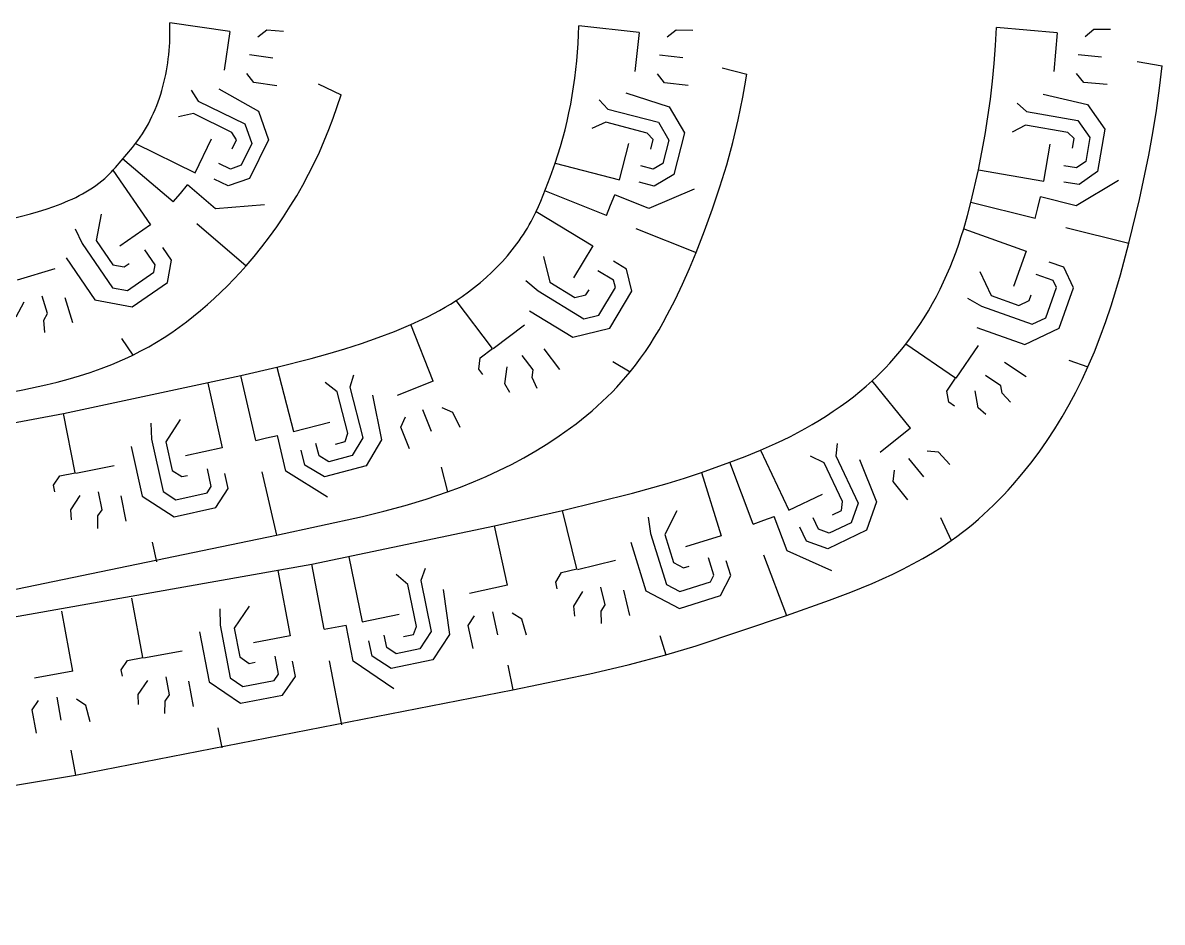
# Model space of a CAD drawing. Extents: x -16 to 156, y 12 to 93.
# Drawn here: x 113.16 to 155.71, y 15.78 to 49.35 of the extents above; entities that cross this region are included whole.
import ezdxf

# ---------------------------------------------------------------- set-up
doc = ezdxf.new("R2010")
doc.units = 0
doc.layers.add('1_-_LINES', color=1, linetype='CONTINUOUS')

msp = doc.modelspace()

# ---------------------------------------------------------------- linework, layer by layer
at = {"layer": '1_-_LINES'}
for p, q in [((120.899, 49.02), (118.653, 49.347)), ((118.658, 49.2), (118.653, 49.347)), ((118.66, 49.052), (118.658, 49.2)), ((118.66, 48.904), (118.66, 49.052)), ((120.899, 49.02), (120.69, 47.581)), ((122.278, 49.068), (121.938, 48.814)), ((122.901, 49.028), (122.278, 49.068)), ((133.917, 48.905), (133.927, 49.23)), ((136.182, 48.979), (133.927, 49.23)), ((136.182, 48.979), (136.021, 47.534)), ((137.559, 49.073), (137.228, 48.808)), ((138.183, 49.054), (137.559, 49.073)), ((149.492, 48.501), (149.53, 49.17)), ((151.79, 48.972), (149.53, 49.17)), ((151.79, 48.972), (151.664, 47.523)), ((153.164, 49.099), (152.839, 48.826)), ((153.788, 49.094), (153.164, 49.099)), ((118.642, 48.457), (118.651, 48.606)), ((118.651, 48.606), (118.657, 48.755)), ((118.657, 48.755), (118.66, 48.904)), ((133.88, 48.255), (133.902, 48.58)), ((133.902, 48.58), (133.917, 48.905)), ((118.599, 48.007), (118.616, 48.157)), ((118.616, 48.157), (118.631, 48.307)), ((118.631, 48.307), (118.642, 48.457)), ((122.502, 48.025), (121.634, 48.151)), ((133.852, 47.93), (133.88, 48.255)), ((137.818, 48.038), (136.946, 48.135)), ((149.441, 47.833), (149.492, 48.501)), ((153.448, 48.07), (152.573, 48.147)), ((118.531, 47.559), (118.557, 47.708)), ((118.557, 47.708), (118.579, 47.858)), ((118.579, 47.858), (118.599, 48.007)), ((133.819, 47.605), (133.852, 47.93)), ((139.279, 47.661), (140.199, 47.424)), ((149.377, 47.166), (149.441, 47.833)), ((154.777, 47.902), (155.713, 47.74)), ((155.613, 46.903), (155.713, 47.74)), ((118.436, 47.116), (118.471, 47.263)), ((118.471, 47.263), (118.502, 47.411)), ((118.502, 47.411), (118.531, 47.559)), ((121.787, 47.119), (121.533, 47.459)), ((133.734, 46.957), (133.779, 47.28)), ((133.779, 47.28), (133.819, 47.605)), ((137.133, 47.108), (136.868, 47.439)), ((140.13, 46.997), (140.199, 47.424)), ((152.785, 47.124), (152.512, 47.449)), ((118.315, 46.68), (118.358, 46.824)), ((118.358, 46.824), (118.399, 46.97)), ((118.399, 46.97), (118.436, 47.116)), ((119.458, 46.828), (119.708, 46.428)), ((120.486, 46.882), (121.97, 46.046)), ((122.656, 46.992), (121.787, 47.119)), ((124.196, 47.074), (125.05, 46.657)), ((133.682, 46.634), (133.734, 46.957)), ((138.006, 47.011), (137.133, 47.108)), ((140.055, 46.571), (140.13, 46.997)), ((149.298, 46.5), (149.377, 47.166)), ((153.66, 47.048), (152.785, 47.124)), ((155.495, 46.069), (155.613, 46.903)), ((118.166, 46.255), (118.219, 46.395)), ((118.219, 46.395), (118.268, 46.537)), ((118.268, 46.537), (118.315, 46.68)), ((119.708, 46.428), (121.46, 45.572)), ((124.91, 46.222), (125.05, 46.657)), ((133.624, 46.312), (133.682, 46.634)), ((134.686, 46.471), (135.01, 46.129)), ((135.682, 46.73), (137.303, 46.209)), ((139.881, 45.725), (140.055, 46.571)), ((149.206, 45.836), (149.298, 46.5)), ((151.267, 46.685), (152.924, 46.296)), ((117.989, 45.844), (118.051, 45.979)), ((118.051, 45.979), (118.11, 46.116)), ((118.11, 46.116), (118.166, 46.255)), ((119.533, 45.957), (118.975, 45.839)), ((120.971, 45.254), (119.533, 45.957)), ((121.97, 46.046), (122.337, 44.977)), ((124.76, 45.791), (124.91, 46.222)), ((133.49, 45.673), (133.56, 45.992)), ((133.56, 45.992), (133.624, 46.312)), ((135.01, 46.129), (136.899, 45.642)), ((137.303, 46.209), (137.878, 45.234)), ((150.294, 46.347), (150.646, 46.032)), ((150.646, 46.032), (152.567, 45.698)), ((152.924, 46.296), (153.576, 45.371)), ((155.36, 45.237), (155.495, 46.069)), ((117.783, 45.45), (117.855, 45.579)), ((117.855, 45.579), (117.924, 45.711)), ((117.924, 45.711), (117.989, 45.844)), ((121.46, 45.572), (121.713, 44.837)), ((124.597, 45.364), (124.76, 45.791)), ((133.413, 45.356), (133.49, 45.673)), ((134.934, 45.633), (134.411, 45.406)), ((136.483, 45.233), (134.934, 45.633)), ((136.899, 45.642), (137.294, 44.972)), ((139.68, 44.885), (139.881, 45.725)), ((149.101, 45.174), (149.206, 45.836)), ((150.609, 45.531), (150.106, 45.263)), ((152.186, 45.257), (150.609, 45.531)), ((152.567, 45.698), (153.015, 45.062)), ((117.548, 45.077), (117.63, 45.199)), ((117.63, 45.199), (117.708, 45.323)), ((117.708, 45.323), (117.783, 45.45)), ((121.142, 44.973), (120.971, 45.254)), ((124.424, 44.94), (124.597, 45.364)), ((133.33, 45.04), (133.413, 45.356)), ((136.708, 44.991), (136.483, 45.233)), ((137.878, 45.234), (137.478, 43.685)), ((148.981, 44.514), (149.101, 45.174)), ((152.429, 45.034), (152.186, 45.257)), ((153.576, 45.371), (153.302, 43.794)), ((155.209, 44.407), (155.36, 45.237)), ((116.624, 43.946), (117.257, 44.695)), ((117.257, 44.695), (117.374, 44.841)), ((117.374, 44.841), (117.463, 44.957)), ((117.374, 44.841), (119.601, 43.753)), ((117.463, 44.957), (117.548, 45.077)), ((119.601, 43.753), (120.215, 45.011)), ((120.979, 44.638), (121.142, 44.973)), ((121.713, 44.837), (121.318, 44.028)), ((122.337, 44.977), (121.635, 43.539)), ((124.24, 44.521), (124.424, 44.94)), ((133.145, 44.416), (133.241, 44.727)), ((133.241, 44.727), (133.33, 45.04)), ((135.442, 43.487), (135.792, 44.843)), ((136.615, 44.631), (136.708, 44.991)), ((137.294, 44.972), (137.069, 44.1)), ((139.452, 44.051), (139.68, 44.885)), ((151.288, 43.434), (151.528, 44.813)), ((152.365, 44.667), (152.429, 45.034)), ((153.015, 45.062), (152.86, 44.175)), ((118.778, 42.662), (116.892, 44.269)), ((124.044, 44.106), (124.24, 44.521)), ((133.043, 44.107), (133.145, 44.416)), ((148.847, 43.858), (148.981, 44.514)), ((154.865, 42.756), (155.209, 44.407)), ((116.483, 43.789), (116.532, 43.842)), ((116.532, 43.842), (116.624, 43.946)), ((116.532, 43.842), (117.938, 41.802)), ((120.916, 43.89), (120.487, 44.1)), ((121.318, 44.028), (120.916, 43.89)), ((123.838, 43.696), (124.044, 44.106)), ((132.856, 43.591), (133.043, 44.107)), ((133.043, 44.107), (135.442, 43.487)), ((136.703, 43.885), (136.24, 44.004)), ((137.069, 44.1), (136.703, 43.885)), ((139.199, 43.222), (139.452, 44.051)), ((148.564, 42.646), (148.847, 43.858)), ((148.847, 43.858), (151.288, 43.434)), ((152.513, 43.931), (152.043, 44.013)), ((152.86, 44.175), (152.513, 43.931)), ((116.002, 43.359), (116.115, 43.448)), ((116.115, 43.448), (116.224, 43.54)), ((116.224, 43.54), (116.277, 43.588)), ((116.277, 43.588), (116.33, 43.637)), ((116.33, 43.637), (116.382, 43.687)), ((116.382, 43.687), (116.433, 43.737)), ((116.433, 43.737), (116.483, 43.789)), ((120.833, 43.263), (120.314, 43.517)), ((121.635, 43.539), (120.833, 43.263)), ((123.621, 43.291), (123.838, 43.696)), ((132.504, 42.69), (132.856, 43.591)), ((137.478, 43.685), (136.747, 43.254)), ((152.608, 43.306), (152.038, 43.405)), ((154.078, 43.458), (152.5, 42.514)), ((153.302, 43.794), (152.608, 43.306)), ((115.398, 42.967), (115.524, 43.039)), ((115.524, 43.039), (115.648, 43.114)), ((115.648, 43.114), (115.769, 43.192)), ((115.769, 43.192), (115.887, 43.274)), ((115.887, 43.274), (116.002, 43.359)), ((118.778, 42.662), (119.049, 42.979)), ((119.049, 42.979), (119.317, 43.294)), ((120.362, 42.405), (119.317, 43.294)), ((123.393, 42.892), (123.621, 43.291)), ((134.96, 42.158), (132.66, 43.079)), ((136.747, 43.254), (136.187, 43.398)), ((138.233, 43.142), (136.542, 42.419)), ((138.923, 42.399), (139.199, 43.222)), ((114.32, 42.49), (114.6, 42.595)), ((114.6, 42.595), (114.737, 42.651)), ((114.737, 42.651), (114.873, 42.709)), ((114.873, 42.709), (115.007, 42.769)), ((115.007, 42.769), (115.14, 42.832)), ((115.14, 42.832), (115.27, 42.898)), ((115.27, 42.898), (115.398, 42.967)), ((122.194, 42.551), (120.362, 42.405)), ((123.154, 42.499), (123.393, 42.892)), ((132.423, 42.497), (132.504, 42.69)), ((135.115, 42.545), (135.269, 42.929)), ((136.542, 42.419), (135.269, 42.929)), ((148.438, 42.152), (148.564, 42.646)), ((150.967, 42.042), (148.564, 42.646)), ((151.069, 42.447), (151.17, 42.848)), ((152.5, 42.514), (151.17, 42.848)), ((154.469, 41.117), (154.865, 42.756)), ((112.288, 41.918), (113.457, 42.218)), ((113.457, 42.218), (113.748, 42.303)), ((113.748, 42.303), (114.036, 42.393)), ((114.036, 42.393), (114.32, 42.49)), ((116.086, 42.199), (115.907, 41.225)), ((122.905, 42.111), (123.154, 42.499)), ((132.212, 42.055), (132.275, 42.18)), ((132.275, 42.18), (132.336, 42.306)), ((132.336, 42.306), (132.423, 42.497)), ((132.336, 42.306), (134.456, 41.022)), ((134.96, 42.158), (135.115, 42.545)), ((138.624, 41.582), (138.923, 42.399)), ((148.3, 41.66), (148.438, 42.152)), ((150.967, 42.042), (151.069, 42.447)), ((117.938, 41.802), (116.787, 41.008)), ((119.661, 41.852), (121.507, 40.279)), ((122.376, 41.357), (122.646, 41.731)), ((122.646, 41.731), (122.905, 42.111)), ((132.006, 41.687), (132.077, 41.809)), ((132.077, 41.809), (132.146, 41.931)), ((132.146, 41.931), (132.212, 42.055)), ((152.117, 41.708), (154.469, 41.117)), ((115.123, 41.657), (115.382, 41.106)), ((122.097, 40.99), (122.376, 41.357)), ((131.697, 41.215), (131.778, 41.331)), ((131.778, 41.331), (131.856, 41.449)), ((131.856, 41.449), (131.932, 41.567)), ((131.932, 41.567), (132.006, 41.687)), ((136.055, 41.672), (138.306, 40.77)), ((138.306, 40.77), (138.624, 41.582)), ((148.116, 41.083), (148.211, 41.371)), ((148.211, 41.371), (148.3, 41.66)), ((148.3, 41.66), (150.634, 40.828)), ((115.382, 41.106), (116.517, 39.459)), ((115.907, 41.225), (116.531, 40.319)), ((118.112, 40.316), (117.727, 40.874)), ((118.72, 40.492), (118.395, 40.963)), ((121.807, 40.631), (122.097, 40.99)), ((131.353, 40.765), (131.443, 40.875)), ((131.443, 40.875), (131.53, 40.987)), ((131.53, 40.987), (131.615, 41.1)), ((131.615, 41.1), (131.697, 41.215)), ((134.456, 41.022), (133.732, 39.826)), ((148.015, 40.798), (148.116, 41.083)), ((154.154, 39.944), (154.469, 41.117)), ((114.78, 40.57), (115.858, 39.005)), ((118.566, 39.657), (118.72, 40.492)), ((121.507, 40.279), (121.807, 40.631)), ((130.879, 40.236), (131.074, 40.443)), ((131.074, 40.443), (131.262, 40.656)), ((131.262, 40.656), (131.353, 40.765)), ((132.604, 40.624), (132.84, 39.663)), ((135.706, 40.149), (135.217, 40.445)), ((138.059, 40.177), (138.306, 40.77)), ((147.795, 40.232), (147.908, 40.514)), ((147.908, 40.514), (148.015, 40.798)), ((150.634, 40.828), (150.165, 39.511)), ((112.971, 39.753), (114.372, 40.181)), ((116.531, 40.319), (116.948, 40.243)), ((116.948, 40.243), (117.131, 40.369)), ((117.073, 39.357), (118.061, 40.038)), ((118.061, 40.038), (118.112, 40.316)), ((121.046, 39.776), (121.279, 40.025)), ((121.279, 40.025), (121.507, 40.279)), ((130.468, 39.841), (130.677, 40.035)), ((130.677, 40.035), (130.879, 40.236)), ((135.224, 39.739), (134.644, 40.09)), ((135.909, 39.325), (135.706, 40.149)), ((137.799, 39.59), (138.059, 40.177)), ((147.675, 39.953), (147.795, 40.232)), ((148.9, 40.066), (149.324, 39.172)), ((152.034, 40.223), (151.495, 40.415)), ((152.398, 39.456), (152.034, 40.223)), ((117.249, 38.749), (118.566, 39.657)), ((120.808, 39.531), (121.046, 39.776)), ((130.033, 39.475), (130.253, 39.654)), ((130.253, 39.654), (130.468, 39.841)), ((131.949, 39.735), (132.41, 39.339)), ((132.84, 39.663), (133.781, 39.093)), ((135.292, 39.464), (135.224, 39.739)), ((137.525, 39.011), (137.799, 39.59)), ((147.417, 39.402), (147.549, 39.676)), ((147.549, 39.676), (147.675, 39.953)), ((151.644, 39.725), (151.006, 39.952)), ((151.766, 39.469), (151.644, 39.725)), ((153.984, 39.361), (154.154, 39.944)), ((116.517, 39.459), (117.073, 39.357)), ((120.316, 39.058), (120.565, 39.292)), ((120.565, 39.292), (120.808, 39.531)), ((129.577, 39.137), (129.807, 39.302)), ((129.807, 39.302), (130.033, 39.475)), ((132.41, 39.339), (134.121, 38.303)), ((133.781, 39.093), (134.193, 39.194)), ((134.193, 39.194), (134.308, 39.384)), ((134.67, 38.438), (135.292, 39.464)), ((135.08, 37.956), (135.909, 39.325)), ((147.279, 39.132), (147.417, 39.402)), ((149.324, 39.172), (150.36, 38.802)), ((150.743, 38.984), (150.818, 39.193)), ((151.363, 38.339), (151.766, 39.469)), ((151.861, 37.949), (152.398, 39.456)), ((153.803, 38.781), (153.984, 39.361)), ((112.921, 38.376), (113.22, 38.938)), ((114.088, 38.494), (113.889, 39.143)), ((115.028, 38.154), (114.744, 39.084)), ((115.858, 39.005), (117.249, 38.749)), ((119.805, 38.609), (120.063, 38.831)), ((120.063, 38.831), (120.316, 39.058)), ((128.725, 38.61), (128.933, 38.728)), ((128.933, 38.728), (129.139, 38.851)), ((129.139, 38.851), (129.343, 38.979)), ((129.343, 38.979), (129.577, 39.137)), ((130.707, 37.19), (129.343, 38.979)), ((137.233, 38.442), (137.525, 39.011)), ((146.983, 38.601), (147.134, 38.865)), ((147.134, 38.865), (147.279, 39.132)), ((148.436, 39.064), (148.968, 38.768)), ((148.968, 38.768), (150.852, 38.096)), ((150.36, 38.802), (150.743, 38.984)), ((153.61, 38.205), (153.803, 38.781)), ((113.955, 38.245), (114.088, 38.494)), ((119.274, 38.186), (119.542, 38.394)), ((119.542, 38.394), (119.805, 38.609)), ((128.087, 38.284), (128.301, 38.388)), ((128.301, 38.388), (128.514, 38.497)), ((128.514, 38.497), (128.725, 38.61)), ((132.081, 38.603), (133.706, 37.618)), ((134.121, 38.303), (134.67, 38.438)), ((137.08, 38.162), (137.233, 38.442)), ((146.663, 38.087), (146.826, 38.342)), ((146.826, 38.342), (146.983, 38.601)), ((150.852, 38.096), (151.363, 38.339)), ((113.991, 37.785), (113.955, 38.245)), ((118.725, 37.792), (119.002, 37.985)), ((119.002, 37.985), (119.274, 38.186)), ((127.049, 37.83), (127.653, 38.085)), ((127.653, 38.085), (128.087, 38.284)), ((128.49, 35.976), (127.653, 38.085)), ((130.735, 37.186), (131.9, 38.075)), ((133.706, 37.618), (135.08, 37.956)), ((136.758, 37.614), (136.922, 37.886)), ((136.922, 37.886), (137.08, 38.162)), ((146.493, 37.836), (146.663, 38.087)), ((148.793, 37.981), (150.583, 37.343)), ((150.583, 37.343), (151.861, 37.949)), ((153.402, 37.633), (153.61, 38.205)), ((116.851, 37.564), (117.277, 36.947)), ((118.159, 37.429), (118.444, 37.606)), ((118.444, 37.606), (118.725, 37.792)), ((125.817, 37.379), (126.437, 37.596)), ((126.437, 37.596), (127.049, 37.83)), ((136.588, 37.346), (136.758, 37.614)), ((146.135, 37.348), (146.317, 37.59)), ((146.317, 37.59), (146.493, 37.836)), ((153.179, 37.066), (153.402, 37.633)), ((117.277, 36.947), (117.575, 37.099)), ((117.575, 37.099), (117.869, 37.259)), ((117.869, 37.259), (118.159, 37.429)), ((124.561, 36.991), (125.192, 37.178)), ((125.192, 37.178), (125.817, 37.379)), ((130.246, 36.839), (130.707, 37.19)), ((133.219, 36.402), (132.63, 37.175)), ((136.23, 36.825), (136.412, 37.083)), ((136.412, 37.083), (136.588, 37.346)), ((145.843, 36.989), (145.991, 37.167)), ((145.991, 37.167), (146.135, 37.348)), ((147.994, 36.082), (146.135, 37.348)), ((148.022, 36.087), (148.847, 37.298)), ((152.938, 36.503), (153.179, 37.066)), ((116.092, 36.444), (116.493, 36.598)), ((116.493, 36.598), (116.888, 36.765)), ((116.888, 36.765), (117.083, 36.854)), ((117.083, 36.854), (117.277, 36.947)), ((122.653, 36.493), (123.927, 36.816)), ((123.927, 36.816), (124.561, 36.991)), ((130.189, 36.418), (130.246, 36.839)), ((132.219, 36.394), (131.808, 36.933)), ((135.203, 36.712), (135.845, 36.324)), ((136.041, 36.571), (136.23, 36.825)), ((145.379, 36.473), (145.538, 36.642)), ((145.538, 36.642), (145.692, 36.814)), ((145.692, 36.814), (145.843, 36.989)), ((150.627, 36.128), (149.824, 36.675)), ((152.231, 36.755), (152.938, 36.503)), ((114.679, 34.761), (121.307, 36.178)), ((114.861, 36.05), (115.276, 36.171)), ((115.276, 36.171), (115.686, 36.302)), ((115.686, 36.302), (116.092, 36.444)), ((121.307, 36.178), (122.653, 36.493)), ((121.865, 33.763), (121.307, 36.178)), ((122.653, 36.493), (123.273, 34.094)), ((125.517, 36.201), (125.375, 35.751)), ((130.341, 36.219), (130.189, 36.418)), ((131.167, 35.878), (131.251, 36.509)), ((132.181, 36.114), (132.219, 36.394)), ((135.682, 36.129), (135.845, 36.324)), ((135.845, 36.324), (136.041, 36.571)), ((145.053, 36.146), (145.218, 36.308)), ((145.218, 36.308), (145.379, 36.473)), ((149.681, 35.804), (149.12, 36.186)), ((152.718, 36.03), (152.938, 36.503)), ((113.17, 35.648), (114.021, 35.835)), ((114.021, 35.835), (114.443, 35.938)), ((114.443, 35.938), (114.861, 36.05)), ((120.078, 35.899), (120.607, 33.479)), ((124.904, 35.577), (124.452, 35.925)), ((125.375, 35.751), (125.863, 33.863)), ((128.49, 35.976), (127.139, 35.439)), ((131.356, 35.547), (131.167, 35.878)), ((132.375, 35.695), (132.181, 36.114)), ((135.167, 35.566), (135.343, 35.75)), ((135.343, 35.75), (135.515, 35.937)), ((135.515, 35.937), (135.682, 36.129)), ((144.421, 35.583), (144.655, 35.782)), ((144.655, 35.782), (144.884, 35.988)), ((144.884, 35.988), (145.053, 36.146)), ((146.309, 34.222), (144.884, 35.988)), ((147.668, 35.602), (147.994, 36.082)), ((149.734, 35.526), (149.681, 35.804)), ((152.485, 35.563), (152.718, 36.03)), ((112.312, 35.481), (113.17, 35.648)), ((125.304, 34.028), (124.904, 35.577)), ((126.226, 35.455), (126.555, 33.784)), ((134.802, 35.21), (134.987, 35.386)), ((134.987, 35.386), (135.167, 35.566)), ((143.935, 35.203), (144.18, 35.39)), ((144.18, 35.39), (144.421, 35.583)), ((147.747, 35.185), (147.668, 35.602)), ((148.845, 34.982), (148.726, 35.607)), ((150.049, 35.19), (149.734, 35.526)), ((152.238, 35.1), (152.485, 35.563)), ((128.428, 34.089), (128.104, 34.905)), ((129.22, 34.804), (128.83, 34.972)), ((134.422, 34.868), (134.614, 35.037)), ((134.614, 35.037), (134.802, 35.21)), ((143.431, 34.847), (143.686, 35.022)), ((143.686, 35.022), (143.935, 35.203)), ((147.954, 35.045), (147.747, 35.185)), ((149.129, 34.728), (148.845, 34.982)), ((151.977, 34.645), (152.238, 35.1)), ((98.424, 31.79), (114.679, 34.761)), ((115.119, 32.555), (114.679, 34.761)), ((119.043, 34.547), (118.508, 33.714)), ((127.285, 34.258), (127.453, 34.647)), ((129.496, 34.244), (129.22, 34.804)), ((133.825, 34.382), (134.027, 34.54)), ((134.027, 34.54), (134.226, 34.702)), ((134.226, 34.702), (134.422, 34.868)), ((142.645, 34.355), (142.911, 34.514)), ((142.911, 34.514), (143.173, 34.678)), ((143.173, 34.678), (143.431, 34.847)), ((151.703, 34.197), (151.977, 34.645)), ((117.947, 34.41), (117.977, 33.803)), ((123.273, 34.094), (124.628, 34.444)), ((127.609, 33.441), (127.285, 34.258)), ((133.198, 33.928), (133.41, 34.076)), ((133.41, 34.076), (133.619, 34.227)), ((133.619, 34.227), (133.825, 34.382)), ((141.828, 33.913), (142.103, 34.055)), ((142.103, 34.055), (142.376, 34.203)), ((142.376, 34.203), (142.645, 34.355)), ((146.309, 34.222), (145.178, 33.308)), ((151.416, 33.757), (151.703, 34.197)), ((117.977, 33.803), (118.404, 31.849)), ((118.508, 33.714), (118.743, 32.639)), ((121.865, 33.763), (122.271, 33.857)), ((122.271, 33.857), (122.674, 33.95)), ((122.983, 32.613), (122.674, 33.95)), ((124.232, 33.183), (124.112, 33.646)), ((124.841, 33.621), (125.201, 33.715)), ((125.201, 33.715), (125.304, 34.028)), ((125.863, 33.863), (125.469, 33.193)), ((126.555, 33.784), (125.981, 32.809)), ((132.322, 33.371), (132.765, 33.642)), ((132.765, 33.642), (133.198, 33.928)), ((140.707, 33.396), (141.271, 33.644)), ((141.271, 33.644), (141.551, 33.776)), ((141.551, 33.776), (141.828, 33.913)), ((143.575, 33.65), (143.52, 33.181)), ((151.115, 33.327), (151.416, 33.757)), ((117.217, 33.534), (117.623, 31.678)), ((120.607, 33.479), (119.241, 33.18)), ((123.701, 32.839), (123.556, 33.399)), ((125.469, 33.193), (124.597, 32.968)), ((131.87, 33.113), (132.322, 33.371)), ((140.138, 33.166), (140.707, 33.396)), ((140.707, 33.396), (141.769, 31.157)), ((147.353, 33.319), (146.932, 33.364)), ((147.783, 32.867), (147.353, 33.319)), ((150.802, 32.907), (151.115, 33.327)), ((115.143, 32.539), (116.58, 32.826)), ((124.432, 32.408), (123.701, 32.839)), ((124.597, 32.968), (124.232, 33.183)), ((125.981, 32.809), (124.432, 32.408)), ((130.942, 32.636), (131.41, 32.868)), ((131.41, 32.868), (131.87, 33.113)), ((138.506, 32.567), (139.565, 32.949)), ((139.565, 32.949), (140.138, 33.166)), ((140.443, 30.631), (139.565, 32.949)), ((143.09, 32.922), (142.581, 33.178)), ((143.776, 31.476), (143.09, 32.922)), ((143.52, 33.181), (144.356, 31.419)), ((144.412, 33.051), (145.05, 31.472)), ((146.809, 32.402), (146.257, 33.085)), ((150.475, 32.498), (150.802, 32.907)), ((114.315, 32.089), (114.551, 32.441)), ((114.551, 32.441), (115.119, 32.555)), ((118.743, 32.639), (119.1, 32.41)), ((119.1, 32.41), (119.317, 32.458)), ((120.205, 32.038), (120.061, 32.7)), ((120.834, 31.97), (120.712, 32.529)), ((122.091, 32.587), (122.636, 30.224)), ((124.542, 31.639), (122.983, 32.613)), ((128.783, 32.759), (129.021, 31.839)), ((129.989, 32.212), (130.468, 32.418)), ((130.468, 32.418), (130.942, 32.636)), ((137.227, 32.157), (137.868, 32.356)), ((137.868, 32.356), (138.506, 32.567)), ((138.506, 32.567), (139.247, 30.202)), ((145.668, 32.223), (145.713, 32.645)), ((150.136, 32.101), (150.475, 32.498)), ((114.364, 31.843), (114.315, 32.089)), ((120.053, 31.799), (120.205, 32.038)), ((120.376, 31.256), (120.834, 31.97)), ((129.021, 31.839), (129.506, 32.019)), ((129.506, 32.019), (129.989, 32.212)), ((135.933, 31.792), (137.227, 32.157)), ((146.219, 31.54), (145.668, 32.223)), ((149.962, 31.908), (150.136, 32.101)), ((114.957, 31.174), (115.31, 31.704)), ((116.129, 31.176), (115.996, 31.841)), ((117.031, 30.744), (116.841, 31.697)), ((117.623, 31.678), (118.813, 30.914)), ((118.404, 31.849), (118.88, 31.543)), ((118.88, 31.543), (120.053, 31.799)), ((127.441, 31.336), (128.233, 31.574)), ((128.233, 31.574), (128.627, 31.703)), ((128.627, 31.703), (129.021, 31.839)), ((133.321, 31.151), (135.933, 31.792)), ((141.769, 31.157), (143.033, 31.757)), ((149.419, 31.348), (149.603, 31.531)), ((149.603, 31.531), (149.784, 31.718)), ((149.784, 31.718), (149.962, 31.908)), ((114.982, 30.794), (114.957, 31.174)), ((115.972, 30.941), (116.129, 31.176)), ((118.813, 30.914), (120.376, 31.256)), ((125.847, 30.924), (126.645, 31.12)), ((126.645, 31.12), (127.441, 31.336)), ((130.781, 30.574), (133.321, 31.151)), ((133.851, 28.964), (133.321, 31.151)), ((137.594, 31.129), (137.136, 30.252)), ((143.398, 30.989), (143.734, 31.149)), ((143.734, 31.149), (143.776, 31.476)), ((144.356, 31.419), (144.095, 30.687)), ((145.05, 31.472), (144.67, 30.406)), ((149.042, 30.993), (149.232, 31.169)), ((149.232, 31.169), (149.419, 31.348)), ((115.962, 30.48), (115.972, 30.941)), ((122.636, 30.224), (125.847, 30.924)), ((136.515, 30.895), (136.599, 30.293)), ((140.443, 30.631), (140.833, 30.779)), ((140.833, 30.779), (141.22, 30.926)), ((141.706, 29.643), (141.22, 30.926)), ((142.882, 30.443), (142.677, 30.875)), ((144.095, 30.687), (143.282, 30.301)), ((147.431, 30.886), (147.838, 30.027)), ((148.454, 30.491), (148.653, 30.654)), ((148.653, 30.654), (148.849, 30.822)), ((148.849, 30.822), (149.042, 30.993)), ((112.606, 28.151), (122.636, 30.224)), ((123.952, 29.146), (130.781, 30.574)), ((131.266, 28.358), (130.781, 30.574)), ((136.599, 30.293), (137.196, 28.384)), ((137.136, 30.252), (137.464, 29.202)), ((142.425, 30.005), (142.178, 30.528)), ((143.282, 30.301), (142.882, 30.443)), ((144.67, 30.406), (143.225, 29.721)), ((148.047, 30.177), (148.252, 30.332)), ((148.252, 30.332), (148.454, 30.491)), ((117.996, 29.968), (118.156, 29.236)), ((135.865, 29.959), (136.433, 28.145)), ((139.247, 30.202), (137.912, 29.784)), ((143.225, 29.721), (142.425, 30.005)), ((147.135, 29.567), (147.491, 29.791)), ((147.491, 29.791), (147.838, 30.027)), ((147.838, 30.027), (148.047, 30.177)), ((125.342, 29.415), (125.842, 26.988)), ((138.974, 28.732), (138.771, 29.379)), ((140.826, 29.496), (141.685, 27.229)), ((143.382, 28.888), (141.706, 29.643)), ((146.773, 29.353), (147.135, 29.567)), ((91.416, 23.376), (123.952, 29.146)), ((124.42, 26.713), (123.952, 29.146)), ((128.188, 28.98), (128.024, 28.538)), ((133.287, 28.827), (133.851, 28.964)), ((133.875, 28.949), (135.299, 29.294)), ((137.464, 29.202), (137.84, 29.005)), ((137.84, 29.005), (138.052, 29.072)), ((139.606, 28.72), (139.435, 29.266)), ((145.65, 28.771), (146.03, 28.956)), ((146.03, 28.956), (146.404, 29.15)), ((146.404, 29.15), (146.773, 29.353)), ((122.69, 28.903), (123.155, 26.469)), ((127.544, 28.388), (127.111, 28.759)), ((128.024, 28.538), (128.417, 26.628)), ((133.066, 28.465), (133.287, 28.827)), ((138.843, 28.481), (138.974, 28.732)), ((139.213, 27.968), (139.606, 28.72)), ((144.878, 28.424), (145.266, 28.594)), ((145.266, 28.594), (145.65, 28.771)), ((127.867, 26.821), (127.544, 28.388)), ((128.859, 28.2), (129.104, 26.514)), ((131.266, 28.358), (129.845, 28.047)), ((133.125, 28.222), (133.066, 28.465)), ((133.744, 27.578), (134.075, 28.121)), ((134.915, 27.627), (134.756, 28.286)), ((135.834, 27.232), (135.605, 28.176)), ((136.433, 28.145), (137.686, 27.49)), ((137.196, 28.384), (137.698, 28.122)), ((137.698, 28.122), (138.843, 28.481)), ((143.293, 27.8), (144.09, 28.102)), ((144.09, 28.102), (144.878, 28.424)), ((117.649, 25.66), (117.235, 27.872)), ((137.686, 27.49), (139.213, 27.968)), ((141.685, 27.229), (143.293, 27.8)), ((115.033, 25.154), (114.623, 27.386)), ((120.52, 27.471), (120.534, 26.863)), ((121.619, 27.579), (121.063, 26.76)), ((125.842, 26.988), (127.213, 27.271)), ((130.898, 26.507), (130.711, 27.364)), ((131.796, 27.084), (131.439, 27.313)), ((133.784, 27.199), (133.744, 27.578)), ((134.768, 27.385), (134.915, 27.627)), ((134.776, 26.924), (134.768, 27.385)), ((120.534, 26.863), (120.909, 24.898)), ((124.83, 26.792), (125.236, 26.87)), ((125.496, 25.523), (125.236, 26.87)), ((127.749, 26.513), (127.867, 26.821)), ((129.798, 26.857), (130.027, 27.215)), ((129.986, 26), (129.798, 26.857)), ((131.978, 26.487), (131.796, 27.084)), ((138.312, 26.096), (141.685, 27.229)), ((119.767, 26.615), (120.124, 24.748)), ((121.063, 26.76), (121.269, 25.68)), ((123.155, 26.469), (121.781, 26.207)), ((124.42, 26.713), (124.83, 26.792)), ((126.753, 26.03), (126.657, 26.499)), ((127.384, 26.438), (127.749, 26.513)), ((128.417, 26.628), (127.989, 25.979)), ((129.104, 26.514), (128.482, 25.569)), ((136.956, 26.475), (137.18, 25.76)), ((126.206, 25.714), (126.09, 26.28)), ((127.108, 25.797), (126.753, 26.03)), ((127.989, 25.979), (127.108, 25.797)), ((137.18, 25.76), (138.312, 26.096)), ((116.84, 25.203), (117.079, 25.553)), ((117.079, 25.553), (117.649, 25.66)), ((117.673, 25.644), (119.113, 25.914)), ((121.269, 25.68), (121.62, 25.441)), ((122.715, 25.04), (122.588, 25.706)), ((124.604, 25.529), (125.062, 23.148)), ((126.915, 25.247), (126.206, 25.714)), ((128.482, 25.569), (126.915, 25.247)), ((135.766, 25.387), (137.18, 25.76)), ((115.033, 25.154), (113.602, 24.892)), ((116.886, 24.957), (116.84, 25.203)), ((121.62, 25.441), (121.838, 25.483)), ((123.342, 24.956), (123.235, 25.518)), ((127.018, 24.492), (125.496, 25.523)), ((131.278, 25.379), (131.469, 24.449)), ((134.34, 25.053), (135.766, 25.387)), ((117.47, 24.282), (117.83, 24.807)), ((118.642, 24.269), (118.518, 24.936)), ((119.539, 23.827), (119.36, 24.782)), ((120.124, 24.748), (121.293, 23.954)), ((120.909, 24.898), (121.377, 24.581)), ((121.377, 24.581), (122.556, 24.806)), ((122.556, 24.806), (122.715, 25.04)), ((122.865, 24.254), (123.342, 24.956)), ((131.469, 24.449), (134.34, 25.053)), ((115.128, 21.269), (131.469, 24.449)), ((117.491, 23.901), (117.47, 24.282)), ((118.483, 24.036), (118.642, 24.269)), ((121.293, 23.954), (122.865, 24.254)), ((113.515, 23.704), (113.756, 24.054)), ((114.603, 23.317), (114.445, 24.18)), ((115.52, 23.863), (115.17, 24.104)), ((115.681, 23.26), (115.52, 23.863)), ((118.467, 23.575), (118.483, 24.036)), ((113.674, 22.841), (113.515, 23.704)), ((120.452, 23.029), (120.592, 22.293)), ((114.96, 22.204), (115.128, 21.269)), ((82.349, 15.781), (115.128, 21.269))]:
    msp.add_line(p, q, dxfattribs=at)

doc.saveas('drawing.dxf')
